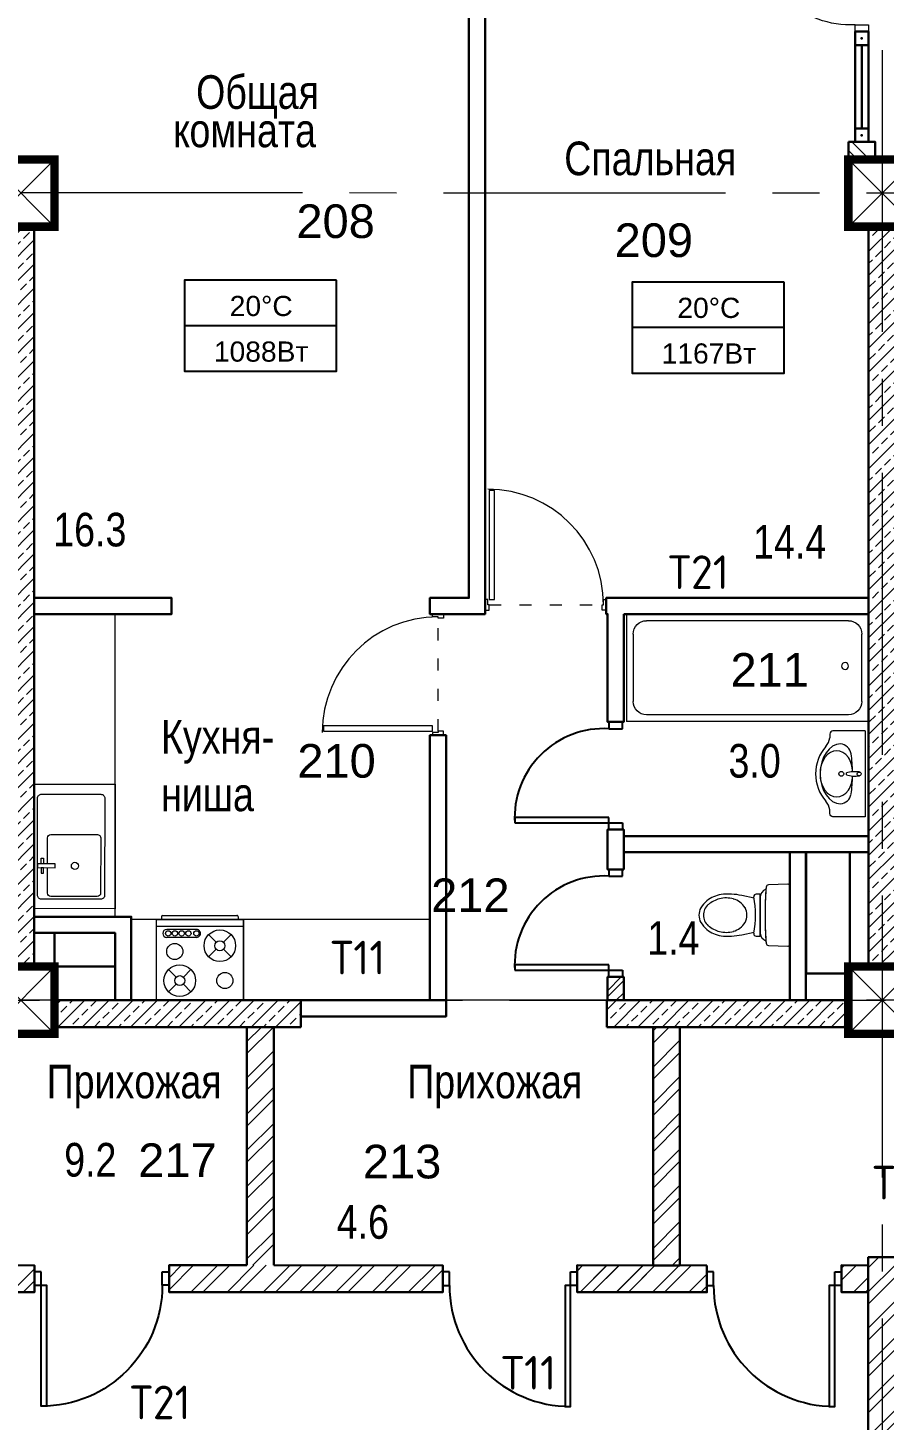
# Model space of a CAD drawing. Header units: millimetres. Extents: x -7566 to 51834, y -19356 to 38606.
# Drawn here: x 25654 to 32018, y 8876 to 19227 of the extents above; entities that cross this region are included whole.
import ezdxf

# ---------------------------------------------------------------- set-up
doc = ezdxf.new("R2010")
doc.units = ezdxf.units.MM
for name, pattern in [('ACAD_ISO03W100', [30, 12, -18]), ('CENTER2', [28.575, 19.05, -3.175, 3.175, -3.175]), ('STROT', [1.7, 0.5, -1.2])]:
    doc.linetypes.add(name, pattern=pattern)
for name, color, linetype, lineweight in [('++++обратка', 5, 'Continuous', 30), ('++ОВ Надписи', 7, 'Continuous', 20), ('SANTECHNIC', 144, 'Continuous', 9), ('STENA', 22, 'Continuous', 50), ('Вытяжка', 5, 'Continuous', 35), ('Колонна', 15, 'Continuous', 30), ('Колонны', 7, 'Continuous', 30), ('окна', 150, 'Continuous', 20), ('оси', 6, 'STROT', 9), ('стена', 7, 'Continuous', 53), ('СТЕНЫ', 250, 'Continuous', 35), ('текст', 224, 'Continuous', 25)]:
    doc.layers.add(name, color=color, linetype=linetype, lineweight=lineweight)
for name, color, linetype in [('DOORS', 27, 'Continuous'), ('okna_dveri', 191, 'Continuous'), ('ОТОПЛЕНИЕ ТЕСТ', 7, 'Continuous')]:
    doc.layers.add(name, color=color, linetype=linetype)
doc.layers.get('++++обратка').off()
doc.styles.add('arial', font='arial.ttf')
doc.styles.add('GOST Common_I', font='', dxfattribs={"height": 200})
doc.styles.get("Standard").update_dxf_attribs({"font": 'arial.ttf'})
doc.styles.get('GOST Common_I').set_extended_font_data('GOST Common')
pattern_1 = [(225, (-1419257.2, 495005.17), (89.802561, -89.802561), []), (225, (-1419347.01, 495005.17), (89.802561, -89.802561), [63.5, -31.75])]
pattern_2 = [(225, (-1510040.49, 450459.71), (89.802561, -89.802561), []), (225, (-1510130.3, 450459.71), (89.802561, -89.802561), [63.5, -31.75])]
pattern_3 = [(45, (-1414831.7, 495005.17), (-134.70384, 134.70384), []), (45, (-1414741.9, 495005.17), (-134.70384, 134.70384), [])]

# ---------------------------------------------------------------- blocks, each defined once
blk = doc.blocks.new('d_10')
at = {"color": 15}
for points in [[(50, 100), (90, 100), (90, 1000), (50, 1000)], [(50, 0), (0, 0), (0, 100), (50, 100)], [(950, 0), (1000, 0), (1000, 100), (950, 100)]]:
    blk.add_lwpolyline(points, close=True, dxfattribs=at)
blk.add_arc((50, 100), 900, 0, 90, dxfattribs=at)
blk = doc.blocks.new('D_800')
at = {"color": 251, "true_color": 0x4f5a69}
for p, q in [((90, 800), (50, 800)), ((50, 800), (50, 100)), ((90, 100), (90, 800)), ((0, 0), (0, 100)), ((0, 100), (50, 100)), ((50, 0), (0, 0)), ((50, 100), (90, 100)), ((50, 100), (50, 0)), ((800, 100), (750, 100)), ((750, 100), (750, 0)), ((750, 0), (800, 0)), ((800, 0), (800, 100))]:
    blk.add_line(p, q, dxfattribs=at)
blk.add_arc((88, 138), 663, 356.7488, 93.2512, dxfattribs=at)
blk = doc.blocks.new('рак')
at = {"layer": 'SANTECHNIC'}
for p, q in [((22957, 23389), (23756, 23389)), ((23365, 23214), (23347, 23214))]:
    blk.add_line(p, q, dxfattribs=at)
at = {"layer": 'SANTECHNIC', "ltscale": 300}
for points in [[(22957, 23389), (22957, 23090, 0.414214), (22987, 23060), (23022, 23060)], [(23756, 23389), (23756, 23090, -0.414214), (23726, 23060), (23691, 23060)]]:
    blk.add_lwpolyline(points, format="xyb", dxfattribs=at)
at = {"layer": 'SANTECHNIC'}
blk.add_circle((23356, 23167), 22.4, dxfattribs=at)
for centre, radius, start, end in [((23621, 23296), 285, 171.8879, 196.6505), ((23092, 23296), 285, 343.3495, 8.1121), ((23189, 23149), 111, 100.3778, 174.8236), ((23336, 22083), 1188, 89.9526, 98.0528), ((23344, 22986), 285, 91.4562, 119.3427), ((23369, 22986), 285, 60.6573, 88.5438), ((23377, 22083), 1188, 81.9472, 90.0474), ((23524, 23149), 111, 5.1764, 79.6222)]:
    blk.add_arc(centre, radius, start, end, dxfattribs=at)
at = {"layer": 'SANTECHNIC', "ltscale": 300}
for centre, radius, start, end in [((23004, 22919), 142, 47.1466, 83.0083), ((23708, 22919), 142, 96.9917, 132.8534), ((23356, 23322), 393, 229.4652, 310.5348)]:
    blk.add_arc(centre, radius, start, end, dxfattribs=at)
at = {"layer": 'SANTECHNIC'}
for centre, major_axis, ratio, start_param, end_param in [((23357, 23333), (-17.3, -4.8), 1, 5.497787, 11.780972), ((23356, 23125), (214, 0), 0.726596, 2.36393, 7.060848), ((23356, 23160), (278, 0), 0.683293, 3.14506, 6.279718)]:
    blk.add_ellipse(centre, major_axis=major_axis, ratio=ratio, start_param=start_param, end_param=end_param, dxfattribs=at)
blk = doc.blocks.new('dafgbdf')
at = {"layer": 'SANTECHNIC', "lineweight": 0, "ltscale": 100}
for p, q in [((835689, -11300), (833889, -11300)), ((833889, -12100), (833889, -11300)), ((835539, -11350), (834039, -11350)), ((833939, -11950), (833939, -11450)), ((835639, -11450), (835639, -11950)), ((835689, -12100), (833889, -12100)), ((835539, -12050), (834039, -12050))]:
    blk.add_line(p, q, dxfattribs=at)
blk.add_circle((835514, -11713), 25, dxfattribs=at)
for centre, start, end in [((834039, -11450), 90, 180), ((835539, -11450), 0, 90), ((834039, -11950), 180, 270), ((835539, -11950), 270, 0)]:
    blk.add_arc(centre, 100, start, end, dxfattribs=at)
blk = doc.blocks.new('к')
at = {"lineweight": 0}
for p, q in [((6373750, -182890), (6374150, -183290)), ((6373750, -183290), (6374150, -182890))]:
    blk.add_line(p, q, dxfattribs=at)
at = {"color": 1, "lineweight": 30, "ltscale": 20}
blk.add_lwpolyline([(6373750, -182890), (6374150, -182890), (6374150, -183290), (6373750, -183290)], close=True, dxfattribs=at)
at = {"layer": 'Колонна', "color": 7, "ltscale": 100, "const_width": 50}
blk.add_lwpolyline([(6373750, -182890), (6374150, -182890), (6374150, -183290), (6373750, -183290)], close=True, dxfattribs=at)
blk = doc.blocks.new('бид')
at = {"layer": 'SANTECHNIC', "color": 163, "lineweight": 5, "true_color": 0x617bb3}
for p, q in [((21683, 22153), (21683, 22576)), ((21702, 22594), (21847, 22590)), ((21908, 22208), (21908, 22521)), ((21908, 22521), (21938, 22521)), ((21908, 22497), (21908, 22232)), ((21954, 22491), (22045, 22510)), ((21938, 22208), (21908, 22208)), ((22045, 22219), (21954, 22238)), ((21847, 22139), (21702, 22135))]:
    blk.add_line(p, q, dxfattribs=at)
at = {"layer": 'SANTECHNIC', "color": 163, "lineweight": 5, "true_color": 0x617bb3, "extrusion": (0, 0, -1)}
for centre, major_axis, ratio, start_param, end_param in [((21701, 22576), (12.7, 12.7), 1, 3.926973, 5.521574), ((21701, 22576), (12.7, 12.7), 1, 3.926973, 5.521574), ((21701, 22576), (12.7, 12.7), 1, 3.926973, 5.521574), ((21701, 22576), (12.7, 12.7), 1, 3.926973, 5.521574), ((21701, 22576), (12.7, 12.7), 1, 3.926973, 5.521574), ((21701, 22576), (12.7, 12.7), 1, 3.926973, 5.521574), ((21701, 22576), (12.7, 12.7), 1, 3.926973, 5.521574), ((21701, 22576), (12.7, 12.7), 1, 3.926973, 5.521574), ((21701, 22576), (12.7, 12.7), 1, 3.926973, 5.521574), ((21701, 22576), (12.7, 12.7), 1, 3.926973, 5.521574), ((21701, 22576), (12.7, 12.7), 1, 3.926973, 5.521574), ((21846, 22572), (12.7, 12.7), 1, 5.521549, 6.989943), ((21846, 22572), (12.7, 12.7), 1, 5.521549, 6.989943), ((21846, 22572), (12.7, 12.7), 1, 5.521549, 6.989943), ((21846, 22572), (12.7, 12.7), 1, 5.521549, 6.989943), ((21846, 22572), (12.7, 12.7), 1, 5.521549, 6.989943), ((21846, 22572), (12.7, 12.7), 1, 5.521549, 6.989943), ((21846, 22572), (12.7, 12.7), 1, 5.521549, 6.989943), ((21846, 22572), (12.7, 12.7), 1, 5.521549, 6.989943), ((21846, 22572), (12.7, 12.7), 1, 5.521549, 6.989943), ((21846, 22572), (12.7, 12.7), 1, 5.521549, 6.989943), ((21846, 22572), (12.7, 12.7), 1, 5.521549, 6.989943), ((19269, 22369), (1841, -1841), 1, -0.863983, -0.857583), ((19269, 22369), (1841, -1841), 1, -0.863983, -0.857583), ((19269, 22369), (1841, -1841), 1, -0.863983, -0.857583), ((19269, 22369), (1841, -1841), 1, -0.863983, -0.857583), ((19269, 22369), (1841, -1841), 1, -0.863983, -0.857583), ((19269, 22369), (1841, -1841), 1, -0.863983, -0.857583), ((19269, 22369), (1841, -1841), 1, -0.863983, -0.857583), ((19269, 22369), (1841, -1841), 1, -0.863983, -0.857583), ((19269, 22369), (1841, -1841), 1, -0.863983, -0.857583), ((19269, 22369), (1841, -1841), 1, -0.863983, -0.857583), ((19269, 22369), (1841, 1841), 1, 0.706814, 0.787191), ((21845, 22497), (44.5, 44.5), 1, 5.824608, 7.068567), ((21845, 22497), (44.5, 44.5), 1, 5.824608, 7.068567), ((21845, 22497), (44.5, 44.5), 1, 5.824608, 7.068567), ((21845, 22497), (44.5, 44.5), 1, 5.824608, 7.068567), ((21845, 22497), (44.5, 44.5), 1, 5.824608, 7.068567), ((21845, 22497), (44.5, 44.5), 1, 5.824608, 7.068567), ((21845, 22497), (44.5, 44.5), 1, 5.824608, 7.068567), ((21845, 22497), (44.5, 44.5), 1, 5.824608, 7.068567), ((21845, 22497), (44.5, 44.5), 1, 5.824608, 7.068567), ((21845, 22497), (44.5, 44.5), 1, 5.824608, 7.068567), ((21845, 22497), (44.5, 44.5), 1, 5.824605, 7.068567), ((19269, 22369), (1841, 1841), 1, 0.713213, 0.787191), ((19269, 22369), (1841, 1841), 1, 0.713213, 0.787191), ((19269, 22369), (1841, 1841), 1, 0.713213, 0.787191), ((19269, 22369), (1841, 1841), 1, 0.713213, 0.787191), ((19269, 22369), (1841, 1841), 1, 0.713213, 0.787191), ((19269, 22369), (1841, 1841), 1, 0.713213, 0.787191), ((19269, 22369), (1841, 1841), 1, 0.713213, 0.787191), ((19269, 22369), (1841, 1841), 1, 0.713213, 0.787191), ((19269, 22369), (1841, 1841), 1, 0.713213, 0.787191), ((19269, 22369), (1841, 1841), 1, 0.713213, 0.787191), ((21938, 22503), (12.7, 12.7), 1, 5.497805, 7.263294), ((21938, 22503), (12.7, 12.7), 1, 5.497805, 7.263294), ((21938, 22503), (12.7, 12.7), 1, 5.497805, 7.263294), ((21938, 22503), (12.7, 12.7), 1, 5.497805, 7.263294), ((21938, 22503), (12.7, 12.7), 1, 5.497805, 7.263294), ((21938, 22503), (12.7, 12.7), 1, 5.497805, 7.263294), ((21938, 22503), (12.7, 12.7), 1, 5.497805, 7.263294), ((21938, 22503), (12.7, 12.7), 1, 5.497805, 7.263294), ((21938, 22503), (12.7, 12.7), 1, 5.497805, 7.263294), ((21938, 22503), (12.7, 12.7), 1, 5.497805, 7.263294), ((21938, 22503), (12.7, 12.7), 1, 5.497805, 7.263294), ((22640, 22365), (493, 493), 1, 3.732293, 4.121682), ((22640, 22365), (493, 493), 1, 3.732293, 4.121682), ((22640, 22365), (493, 493), 1, 3.732293, 4.121682), ((22640, 22365), (493, 493), 1, 3.732293, 4.121682), ((22640, 22365), (493, 493), 1, 3.732293, 4.121682), ((22640, 22365), (493, 493), 1, 3.732293, 4.121682), ((22640, 22365), (493, 493), 1, 3.732293, 4.121682), ((22640, 22365), (493, 493), 1, 3.732293, 4.121682), ((22640, 22365), (493, 493), 1, 3.732293, 4.121682), ((22640, 22365), (493, 493), 1, 3.732293, 4.121682), ((22640, 22365), (493, 493), 1, 3.732293, 4.121682), ((22148, 22340), (106, -106), 1, 2.917964, 3.65895), ((22148, 22340), (106, -106), 1, 2.917964, 3.65895), ((22148, 22340), (106, -106), 1, 2.917964, 3.65895), ((22148, 22340), (106, -106), 1, 2.917964, 3.65895), ((22148, 22340), (106, -106), 1, 2.917964, 3.65895), ((22148, 22340), (106, -106), 1, 2.917964, 3.65895), ((22148, 22340), (106, -106), 1, 2.917964, 3.65895), ((22148, 22340), (106, -106), 1, 2.917964, 3.65895), ((22148, 22340), (106, -106), 1, 2.917964, 3.65895), ((22148, 22340), (106, -106), 1, 2.917964, 3.65895), ((22148, 22340), (106, -106), 1, 2.917964, 3.65895), ((22143, 22077), (314, -314), 1, 3.702908, 4.054452), ((22143, 22077), (314, -314), 1, 3.702908, 4.054452), ((22143, 22077), (314, -314), 1, 3.702908, 4.054452), ((22143, 22077), (314, -314), 1, 3.702908, 4.054452), ((22143, 22077), (314, -314), 1, 3.702908, 4.054452), ((22143, 22077), (314, -314), 1, 3.702908, 4.054452), ((22143, 22077), (314, -314), 1, 3.702908, 4.054452), ((22143, 22077), (314, -314), 1, 3.702908, 4.054452), ((22143, 22077), (314, -314), 1, 3.702908, 4.054452), ((22143, 22077), (314, -314), 1, 3.702908, 4.054452), ((22143, 22077), (314, -314), 1, 3.702908, 4.054452), ((22163, 22276), (153, 153), 1, 5.238454, 5.72234), ((22163, 22276), (153, 153), 1, 5.238454, 5.72234), ((22163, 22276), (153, 153), 1, 5.238454, 5.72234), ((22163, 22276), (153, 153), 1, 5.238454, 5.72234), ((22163, 22276), (153, 153), 1, 5.238454, 5.72234), ((22163, 22276), (153, 153), 1, 5.238454, 5.72234), ((22163, 22276), (153, 153), 1, 5.238454, 5.72234), ((22163, 22276), (153, 153), 1, 5.238454, 5.72234), ((22163, 22276), (153, 153), 1, 5.238454, 5.72234), ((22163, 22276), (153, 153), 1, 5.238454, 5.72234), ((22163, 22276), (153, 153), 1, 5.238454, 5.72234), ((22160, 22285), (167, 167), 1, 5.66572, 6.159469), ((22160, 22285), (167, 167), 1, 5.66572, 6.159469), ((22160, 22285), (167, 167), 1, 5.66572, 6.159469), ((22160, 22285), (167, 167), 1, 5.66572, 6.159469), ((22160, 22285), (167, 167), 1, 5.66572, 6.159469), ((22160, 22285), (167, 167), 1, 5.66572, 6.159469), ((22160, 22285), (167, 167), 1, 5.66572, 6.159469), ((22160, 22285), (167, 167), 1, 5.66572, 6.159469), ((22160, 22285), (167, 167), 1, 5.66572, 6.159469), ((22160, 22285), (167, 167), 1, 5.66572, 6.159469), ((22160, 22285), (167, 167), 1, 5.66572, 6.159469), ((22147, 22265), (163, 163), 1, 5.779049, 6.187594), ((22147, 22265), (163, 163), 1, 5.779049, 6.187594), ((22147, 22265), (163, 163), 1, 5.779049, 6.187594), ((22147, 22265), (163, 163), 1, 5.779049, 6.187594), ((22147, 22265), (163, 163), 1, 5.779049, 6.187594), ((22147, 22265), (163, 163), 1, 5.779049, 6.187594), ((22147, 22265), (163, 163), 1, 5.779049, 6.187594), ((22147, 22265), (163, 163), 1, 5.779049, 6.187594), ((22147, 22265), (163, 163), 1, 5.779049, 6.187594), ((22147, 22265), (163, 163), 1, 5.779049, 6.187594), ((22147, 22265), (163, 163), 1, 5.779049, 6.187594), ((22176, 22315), (143, -143), 1, 4.618354, 4.963396), ((22176, 22315), (143, -143), 1, 4.618354, 4.963396), ((22176, 22315), (143, -143), 1, 4.618354, 4.963396), ((22176, 22315), (143, -143), 1, 4.618354, 4.963396), ((22176, 22315), (143, -143), 1, 4.618354, 4.963396), ((22176, 22315), (143, -143), 1, 4.618354, 4.963396), ((22176, 22315), (143, -143), 1, 4.618354, 4.963396), ((22176, 22315), (143, -143), 1, 4.618354, 4.963396), ((22176, 22315), (143, -143), 1, 4.618354, 4.963396), ((22176, 22315), (143, -143), 1, 4.618354, 4.963396), ((22176, 22315), (143, -143), 1, 4.618354, 4.963396), ((19269, 22360), (1841, -1841), 1, -0.787192, -0.706815), ((21845, 22351), (44.5, 44.5), 1, -0.45858, -0.458577), ((21845, 22351), (44.5, 44.5), 1, -0.45858, -0.458577), ((21845, 22351), (44.5, 44.5), 1, -0.45858, -0.458577), ((21845, 22351), (44.5, 44.5), 1, -0.45858, -0.458577), ((21845, 22351), (44.5, 44.5), 1, -0.45858, -0.458577), ((21845, 22351), (44.5, 44.5), 1, -0.45858, -0.458577), ((21845, 22351), (44.5, 44.5), 1, -0.45858, -0.458577), ((21845, 22351), (44.5, 44.5), 1, -0.45858, -0.458577), ((21845, 22351), (44.5, 44.5), 1, -0.45858, -0.458577), ((21845, 22351), (44.5, 44.5), 1, -0.45858, -0.458577), ((19269, 22360), (1841, -1841), 1, -0.787192, -0.714012), ((19269, 22360), (1841, -1841), 1, -0.787192, -0.714012), ((19269, 22360), (1841, -1841), 1, -0.787192, -0.714012), ((19269, 22360), (1841, -1841), 1, -0.787192, -0.714012), ((19269, 22360), (1841, -1841), 1, -0.787192, -0.714012), ((19269, 22360), (1841, -1841), 1, -0.787192, -0.714012), ((19269, 22360), (1841, -1841), 1, -0.787192, -0.714012), ((19269, 22360), (1841, -1841), 1, -0.787192, -0.714012), ((19269, 22360), (1841, -1841), 1, -0.787192, -0.714012), ((19269, 22360), (1841, -1841), 1, -0.787192, -0.714012), ((22122, 22365), (81.5, -81.5), 1, 2.356198, 2.861304), ((22122, 22365), (81.5, -81.5), 1, 2.356198, 2.861304), ((22122, 22365), (81.5, -81.5), 1, 2.356198, 2.861304), ((22122, 22365), (81.5, -81.5), 1, 2.356198, 2.861304), ((22122, 22365), (81.5, -81.5), 1, 2.356198, 2.861304), ((22122, 22365), (81.5, -81.5), 1, 2.356198, 2.861304), ((22122, 22365), (81.5, -81.5), 1, 2.356198, 2.861304), ((22122, 22365), (81.5, -81.5), 1, 2.356198, 2.861304), ((22122, 22365), (81.5, -81.5), 1, 2.356198, 2.861304), ((22122, 22365), (81.5, -81.5), 1, 2.356198, 2.861304), ((22122, 22365), (81.5, -81.5), 1, 2.356198, 2.861304), ((22122, 22365), (81.5, -81.5), 1, 1.851087, 2.356193), ((22122, 22365), (81.5, -81.5), 1, 1.851087, 2.356193), ((22122, 22365), (81.5, -81.5), 1, 1.851087, 2.356193), ((22122, 22365), (81.5, -81.5), 1, 1.851087, 2.356193), ((22122, 22365), (81.5, -81.5), 1, 1.851087, 2.356193), ((22122, 22365), (81.5, -81.5), 1, 1.851087, 2.356193), ((22122, 22365), (81.5, -81.5), 1, 1.851087, 2.356193), ((22122, 22365), (81.5, -81.5), 1, 1.851087, 2.356193), ((22122, 22365), (81.5, -81.5), 1, 1.851087, 2.356193), ((22122, 22365), (81.5, -81.5), 1, 1.851087, 2.356193), ((22122, 22365), (81.5, -81.5), 1, 1.851087, 2.356193), ((22228, 22365), (72.5, 72.5), 1, 6.205612, 7.075907), ((22228, 22365), (72.5, 72.5), 1, 6.205612, 7.075907), ((22228, 22365), (72.5, 72.5), 1, 6.205612, 7.075907), ((22228, 22365), (72.5, 72.5), 1, 6.205612, 7.075907), ((22228, 22365), (72.5, 72.5), 1, 6.205612, 7.075907), ((22228, 22365), (72.5, 72.5), 1, 6.205612, 7.075907), ((22228, 22365), (72.5, 72.5), 1, 6.205612, 7.075907), ((22228, 22365), (72.5, 72.5), 1, 6.205612, 7.075907), ((22228, 22365), (72.5, 72.5), 1, 6.205612, 7.075907), ((22228, 22365), (72.5, 72.5), 1, 6.205612, 7.075907), ((22228, 22365), (72.5, 72.5), 1, 6.205612, 7.075907), ((22228, 22364), (72.5, 72.5), 1, 0.778081, 1.648375), ((22228, 22364), (72.5, 72.5), 1, 0.778081, 1.648375), ((22228, 22364), (72.5, 72.5), 1, 0.778081, 1.648375), ((22228, 22364), (72.5, 72.5), 1, 0.778081, 1.648375), ((22228, 22364), (72.5, 72.5), 1, 0.778081, 1.648375), ((22228, 22364), (72.5, 72.5), 1, 0.778081, 1.648375), ((22228, 22364), (72.5, 72.5), 1, 0.778081, 1.648375), ((22228, 22364), (72.5, 72.5), 1, 0.778081, 1.648375), ((22228, 22364), (72.5, 72.5), 1, 0.778081, 1.648375), ((22228, 22364), (72.5, 72.5), 1, 0.778081, 1.648375), ((22228, 22364), (72.5, 72.5), 1, 0.778081, 1.648375), ((22256, 22367), (75.9, -75.9), 1, -1.283954, -0.765249), ((22256, 22367), (75.9, -75.9), 1, -1.283954, -0.765249), ((22256, 22367), (75.9, -75.9), 1, -1.283954, -0.765249), ((22256, 22367), (75.9, -75.9), 1, -1.283954, -0.765249), ((22256, 22367), (75.9, -75.9), 1, -1.283954, -0.765249), ((22256, 22367), (75.9, -75.9), 1, -1.283954, -0.765249), ((22256, 22367), (75.9, -75.9), 1, -1.283954, -0.765249), ((22256, 22367), (75.9, -75.9), 1, -1.283954, -0.765249), ((22256, 22367), (75.9, -75.9), 1, -1.283954, -0.765249), ((22256, 22367), (75.9, -75.9), 1, -1.283954, -0.765249), ((22256, 22367), (75.9, -75.9), 1, -1.283954, -0.765249), ((22256, 22362), (75.9, -75.9), 1, -0.805548, -0.286843), ((22256, 22362), (75.9, -75.9), 1, -0.805548, -0.286843), ((22256, 22362), (75.9, -75.9), 1, -0.805548, -0.286843), ((22256, 22362), (75.9, -75.9), 1, -0.805548, -0.286843), ((22256, 22362), (75.9, -75.9), 1, -0.805548, -0.286843), ((22256, 22362), (75.9, -75.9), 1, -0.805548, -0.286843), ((22256, 22362), (75.9, -75.9), 1, -0.805548, -0.286843), ((22256, 22362), (75.9, -75.9), 1, -0.805548, -0.286843), ((22256, 22362), (75.9, -75.9), 1, -0.805548, -0.286843), ((22256, 22362), (75.9, -75.9), 1, -0.805548, -0.286843), ((22256, 22362), (75.9, -75.9), 1, -0.805548, -0.286843), ((22148, 22389), (106, -106), 1, 1.053441, 1.794427), ((22148, 22389), (106, -106), 1, 1.053441, 1.794427), ((22148, 22389), (106, -106), 1, 1.053441, 1.794427), ((22148, 22389), (106, -106), 1, 1.053441, 1.794427), ((22148, 22389), (106, -106), 1, 1.053441, 1.794427), ((22148, 22389), (106, -106), 1, 1.053441, 1.794427), ((22148, 22389), (106, -106), 1, 1.053441, 1.794427), ((22148, 22389), (106, -106), 1, 1.053441, 1.794427), ((22148, 22389), (106, -106), 1, 1.053441, 1.794427), ((22148, 22389), (106, -106), 1, 1.053441, 1.794427), ((22148, 22389), (106, -106), 1, 1.053441, 1.794427), ((22160, 22444), (167, -167), 1, 0.123713, 0.617462), ((22160, 22444), (167, -167), 1, 0.123713, 0.617462), ((22160, 22444), (167, -167), 1, 0.123713, 0.617462), ((22160, 22444), (167, -167), 1, 0.123713, 0.617462), ((22160, 22444), (167, -167), 1, 0.123713, 0.617462), ((22160, 22444), (167, -167), 1, 0.123713, 0.617462), ((22160, 22444), (167, -167), 1, 0.123713, 0.617462), ((22160, 22444), (167, -167), 1, 0.123713, 0.617462), ((22160, 22444), (167, -167), 1, 0.123713, 0.617462), ((22160, 22444), (167, -167), 1, 0.123713, 0.617462), ((22160, 22444), (167, -167), 1, 0.123713, 0.617462), ((22147, 22464), (163, 163), 1, 1.666383, 2.074928), ((22147, 22464), (163, 163), 1, 1.666383, 2.074928), ((22147, 22464), (163, 163), 1, 1.666383, 2.074928), ((22147, 22464), (163, 163), 1, 1.666383, 2.074928), ((22147, 22464), (163, 163), 1, 1.666383, 2.074928), ((22147, 22464), (163, 163), 1, 1.666383, 2.074928), ((22147, 22464), (163, 163), 1, 1.666383, 2.074928), ((22147, 22464), (163, 163), 1, 1.666383, 2.074928), ((22147, 22464), (163, 163), 1, 1.666383, 2.074928), ((22147, 22464), (163, 163), 1, 1.666383, 2.074928), ((22147, 22464), (163, 163), 1, 1.666383, 2.074928), ((22176, 22414), (143, 143), 1, 1.319789, 1.66483), ((22176, 22414), (143, 143), 1, 1.319789, 1.66483), ((22176, 22414), (143, 143), 1, 1.319789, 1.66483), ((22176, 22414), (143, 143), 1, 1.319789, 1.66483), ((22176, 22414), (143, 143), 1, 1.319789, 1.66483), ((22176, 22414), (143, 143), 1, 1.319789, 1.66483), ((22176, 22414), (143, 143), 1, 1.319789, 1.66483), ((22176, 22414), (143, 143), 1, 1.319789, 1.66483), ((22176, 22414), (143, 143), 1, 1.319789, 1.66483), ((22176, 22414), (143, 143), 1, 1.319789, 1.66483), ((22176, 22414), (143, 143), 1, 1.319789, 1.66483), ((21701, 22153), (12.7, -12.7), 1, 0.761582, 2.356182), ((21701, 22153), (12.7, -12.7), 1, 0.761582, 2.356182), ((21701, 22153), (12.7, -12.7), 1, 0.761582, 2.356182), ((21701, 22153), (12.7, -12.7), 1, 0.761582, 2.356182), ((21701, 22153), (12.7, -12.7), 1, 0.761582, 2.356182), ((21701, 22153), (12.7, -12.7), 1, 0.761582, 2.356182), ((21701, 22153), (12.7, -12.7), 1, 0.761582, 2.356182), ((21701, 22153), (12.7, -12.7), 1, 0.761582, 2.356182), ((21701, 22153), (12.7, -12.7), 1, 0.761582, 2.356182), ((21701, 22153), (12.7, -12.7), 1, 0.761582, 2.356182), ((21701, 22153), (12.7, -12.7), 1, 0.761582, 2.356182), ((21846, 22157), (12.7, 12.7), 1, 0.864048, 2.332443), ((21846, 22157), (12.7, 12.7), 1, 0.864048, 2.332443), ((21846, 22157), (12.7, 12.7), 1, 0.864048, 2.332443), ((21846, 22157), (12.7, 12.7), 1, 0.864048, 2.332443), ((21846, 22157), (12.7, 12.7), 1, 0.864048, 2.332443), ((21846, 22157), (12.7, 12.7), 1, 0.864048, 2.332443), ((21846, 22157), (12.7, 12.7), 1, 0.864048, 2.332443), ((21846, 22157), (12.7, 12.7), 1, 0.864048, 2.332443), ((21846, 22157), (12.7, 12.7), 1, 0.864048, 2.332443), ((21846, 22157), (12.7, 12.7), 1, 0.864048, 2.332443), ((21846, 22157), (12.7, 12.7), 1, 0.864048, 2.332443), ((19269, 22360), (1841, -1841), 1, -0.714012, -0.706815), ((19269, 22360), (1841, -1841), 1, -0.714012, -0.706815), ((19269, 22360), (1841, -1841), 1, -0.714012, -0.706815), ((19269, 22360), (1841, -1841), 1, -0.714012, -0.706815), ((19269, 22360), (1841, -1841), 1, -0.714012, -0.706815), ((19269, 22360), (1841, -1841), 1, -0.714012, -0.706815), ((19269, 22360), (1841, -1841), 1, -0.714012, -0.706815), ((19269, 22360), (1841, -1841), 1, -0.714012, -0.706815), ((19269, 22360), (1841, -1841), 1, -0.714012, -0.706815), ((19269, 22360), (1841, -1841), 1, -0.714012, -0.706815), ((21845, 22231), (44.2, 44.2), 1, 1.951344, 2.029958), ((21845, 22231), (44.2, 44.2), 1, 1.951344, 2.029958), ((21845, 22231), (44.2, 44.2), 1, 1.951344, 2.029958), ((21845, 22231), (44.2, 44.2), 1, 1.951344, 2.029958), ((21845, 22231), (44.2, 44.2), 1, 1.951344, 2.029958), ((21845, 22231), (44.2, 44.2), 1, 1.951344, 2.029958), ((21845, 22231), (44.2, 44.2), 1, 1.951344, 2.029958), ((21845, 22231), (44.2, 44.2), 1, 1.951344, 2.029958), ((21845, 22231), (44.2, 44.2), 1, 1.951344, 2.029958), ((21845, 22231), (44.2, 44.2), 1, 1.951344, 2.029958), ((21845, 22231), (44.2, 44.2), 1, 1.951344, 2.029958), ((21845, 22232), (60.6, -18.2), 0.94795, -0.306526, 0.964502), ((21845, 22232), (60.6, -18.2), 0.94795, -0.24712, 0.964502), ((21845, 22232), (60.6, -18.2), 0.94795, -0.24712, 0.964502), ((21845, 22232), (60.6, -18.2), 0.94795, -0.24712, 0.964502), ((21845, 22232), (60.6, -18.2), 0.94795, -0.24712, 0.964502), ((21845, 22232), (60.6, -18.2), 0.94795, -0.24712, 0.964502), ((21845, 22232), (60.6, -18.2), 0.94795, -0.24712, 0.964502), ((21845, 22232), (60.6, -18.2), 0.94795, -0.24712, 0.964502), ((21845, 22232), (60.6, -18.2), 0.94795, -0.24712, 0.964502), ((21845, 22232), (60.6, -18.2), 0.94795, -0.24712, 0.964502), ((21845, 22232), (60.6, -18.2), 0.94795, -0.24712, 0.964502), ((21845, 22232), (60.6, -18.2), 0.94795, -0.306526, -0.24712), ((21845, 22232), (60.6, -18.2), 0.94795, -0.306526, -0.24712), ((21845, 22232), (60.6, -18.2), 0.94795, -0.306526, -0.24712), ((21845, 22232), (60.6, -18.2), 0.94795, -0.306526, -0.24712), ((21845, 22232), (60.6, -18.2), 0.94795, -0.306526, -0.24712), ((21845, 22232), (60.6, -18.2), 0.94795, -0.306526, -0.24712), ((21845, 22232), (60.6, -18.2), 0.94795, -0.306526, -0.24712), ((21845, 22232), (60.6, -18.2), 0.94795, -0.306526, -0.24712), ((21845, 22232), (60.6, -18.2), 0.94795, -0.306526, -0.24712), ((21845, 22232), (60.6, -18.2), 0.94795, -0.306526, -0.24712), ((21938, 22226), (12.7, 12.7), 1, 0.59071, 2.356199), ((21938, 22226), (12.7, 12.7), 1, 0.59071, 2.356199), ((21938, 22226), (12.7, 12.7), 1, 0.59071, 2.356199), ((21938, 22226), (12.7, 12.7), 1, 0.59071, 2.356199), ((21938, 22226), (12.7, 12.7), 1, 0.59071, 2.356199), ((21938, 22226), (12.7, 12.7), 1, 0.59071, 2.356199), ((21938, 22226), (12.7, 12.7), 1, 0.59071, 2.356199), ((21938, 22226), (12.7, 12.7), 1, 0.59071, 2.356199), ((21938, 22226), (12.7, 12.7), 1, 0.59071, 2.356199), ((21938, 22226), (12.7, 12.7), 1, 0.59071, 2.356199), ((21938, 22226), (12.7, 12.7), 1, 0.59071, 2.356199), ((22143, 22652), (314, -314), 1, 0.657938, 1.009482), ((22143, 22652), (314, -314), 1, 0.657938, 1.009482), ((22143, 22652), (314, -314), 1, 0.657938, 1.009482), ((22143, 22652), (314, -314), 1, 0.657938, 1.009482), ((22143, 22652), (314, -314), 1, 0.657938, 1.009482), ((22143, 22652), (314, -314), 1, 0.657938, 1.009482), ((22143, 22652), (314, -314), 1, 0.657938, 1.009482), ((22143, 22652), (314, -314), 1, 0.657938, 1.009482), ((22143, 22652), (314, -314), 1, 0.657938, 1.009482), ((22143, 22652), (314, -314), 1, 0.657938, 1.009482), ((22143, 22652), (314, -314), 1, 0.657938, 1.009482), ((22163, 22453), (153, -153), 1, 0.560845, 1.04473), ((22163, 22453), (153, -153), 1, 0.560845, 1.04473), ((22163, 22453), (153, -153), 1, 0.560845, 1.04473), ((22163, 22453), (153, -153), 1, 0.560845, 1.04473), ((22163, 22453), (153, -153), 1, 0.560845, 1.04473), ((22163, 22453), (153, -153), 1, 0.560845, 1.04473), ((22163, 22453), (153, -153), 1, 0.560845, 1.04473), ((22163, 22453), (153, -153), 1, 0.560845, 1.04473), ((22163, 22453), (153, -153), 1, 0.560845, 1.04473), ((22163, 22453), (153, -153), 1, 0.560845, 1.04473), ((22163, 22453), (153, -153), 1, 0.560845, 1.04473)]:
    blk.add_ellipse(centre, major_axis=major_axis, ratio=ratio, start_param=start_param, end_param=end_param, dxfattribs=at)
blk = doc.blocks.new('ппу')
at = {"color": 184, "lineweight": 30, "ltscale": 20}
for points in [[(441409, 548292), (441409, 548192), (441309, 548192), (441309, 548292), (441409, 548292)], [(441409, 547472), (441409, 547572), (441309, 547572), (441309, 547472), (441409, 547472)]]:
    blk.add_lwpolyline(points, dxfattribs=at)
at = {"color": 170, "lineweight": 30, "ltscale": 20}
for points in [[(441309, 548192), (441309, 547572)], [(441359, 548192), (441359, 547572)], [(441409, 548192), (441409, 547572)]]:
    blk.add_lwpolyline(points, dxfattribs=at)
at = {"color": 1, "lineweight": 30}
for p in [(441359, 548243), (441359, 547521)]:
    blk.add_point(p, dxfattribs=at)
at = {"layer": 'окна', "color": 16, "lineweight": 9, "ltscale": 110, "rotation": 270}
blk.add_blockref('D_800', (441309, 549092), dxfattribs=at)
blk.add_blockref('D_800', (441309, 549092), dxfattribs=at)
blk = doc.blocks.new('Dv900')
at = {"color": 5, "linetype": 'ACAD_ISO03W100', "lineweight": 5, "ltscale": 7.5}
blk.add_line((30, 0), (870, 0), dxfattribs=at)
at = {"layer": 'DOORS', "lineweight": 20, "ltscale": 2}
for points in [[(30, 40), (70, 40), (70, 850), (30, 850)], [(20, 40), (0, 40), (0, -40), (30, -40), (30, 0), (20, 0), (20, 40)], [(880, 40), (900, 40), (900, -40), (870, -40), (870, 0), (880, 0), (880, 40)]]:
    blk.add_lwpolyline(points, close=True, dxfattribs=at)
at = {"layer": 'DOORS', "color": 5, "lineweight": 9, "ltscale": 2}
blk.add_arc((20, 0), 860, 0, 90, dxfattribs=at)
blk = doc.blocks.new('89898989')
at = {"layer": 'STENA', "lineweight": 9, "true_color": 0x939598}
h = blk.add_hatch(dxfattribs=at)
h.set_pattern_fill('ANSI33', color=252, scale=20, angle=180)
h.set_pattern_definition(pattern_1)
h.paths.add_polyline_path([(-707628.4, 581781), (-707428.4, 581781), (-707428.4, 587281.4), (-707628.4, 587281.4)])
h = blk.add_hatch(dxfattribs=at)
h.set_pattern_fill('ANSI33', color=252, scale=20, angle=180)
h.set_pattern_definition(pattern_1)
edge = h.paths.add_edge_path()
edge.add_line((-701228.4, 581781), (-701028.4, 581781))
edge.add_line((-701028.4, 581781), (-701027.7, 587281.4))
edge.add_line((-701027.7, 587281.4), (-701227.7, 587281.4))
edge.add_line((-701227.7, 587281.4), (-701228.4, 581734.4))
h = blk.add_hatch(dxfattribs=at)
h.set_pattern_fill('ANSI33', color=252, scale=20, angle=180)
h.set_pattern_definition(pattern_2)
h.paths.add_polyline_path([(-705448, 581331.9), (-705448, 581531.9), (-707278.4, 581531.8), (-707278.4, 581331.8)])
h = blk.add_hatch(dxfattribs=at)
h.set_pattern_fill('ANSI33', color=252, scale=20, angle=180)
h.set_pattern_definition(pattern_2)
h.paths.add_polyline_path([(-701378.4, 581331), (-701378.4, 581531), (-703174, 581531.3), (-703174, 581331.3)])
at = {"layer": 'стена', "lineweight": 9, "true_color": 0x939598}
h = blk.add_hatch(dxfattribs=at)
h.set_pattern_fill('ANSI32', color=252, scale=20, angle=90)
h.set_pattern_definition([(135, (-861966.41, -128689.46), (-134.70384, -134.70384), []), (135, (-861966.41, -128599.66), (-134.70384, -134.70384), [])])
h.paths.add_polyline_path([(-701178.4, 587911.6), (-701378.4, 587911.6), (-701378.4, 587760.1), (-701178.4, 587760.1)])
h = blk.add_hatch(dxfattribs=at)
h.set_pattern_fill('ANSI32', color=252, scale=20)
h.set_pattern_definition([(45, (-2777687.22, 1167284.07), (-134.703842, 134.703842), []), (45, (-2777597.41, 1167284.07), (-134.703842, 134.703842), [])])
h.paths.add_polyline_path([(-705848, 579560.7), (-705648, 579560.7), (-705648.1, 581331.8), (-705848.1, 581331.8)])
h = blk.add_hatch(dxfattribs=at)
h.set_pattern_fill('ANSI32', color=252, scale=20)
h.set_pattern_definition([(45, (-2780307, 1169537.46), (-134.703842, 134.703842), []), (45, (-2780217.2, 1169537.46), (-134.703842, 134.703842), [])])
edge = h.paths.add_edge_path()
edge.add_line((-702830, 581331.4), (-702630, 581331.1))
edge.add_line((-702630, 581331.1), (-702630, 579558.4))
edge.add_line((-702630, 579558.4), (-702830, 579558.4))
edge.add_line((-702830, 579558.4), (-702830, 581331.3))
h.paths.add_polyline_path([(-702629.9, 581282.4), (-702629.9, 581237.5), (-702629.9, 581331.2)])
h = blk.add_hatch(dxfattribs=at)
h.set_pattern_fill('ANSI32', color=252, scale=20)
h.set_pattern_definition([(45, (-1411516.37, 495005.17), (-134.70384, 134.70384), []), (45, (-1411426.57, 495005.17), (-134.70384, 134.70384), [])])
h.paths.add_polyline_path([(-711708, 579360.9), (-711708, 579560.9), (-707427.1, 579560.1), (-707427.1, 579360.1)])
h = blk.add_hatch(dxfattribs=at)
h.set_pattern_fill('ANSI32', color=252, scale=20)
h.set_pattern_definition([(45, (-1414491.97, 495005.17), (-134.70384, 134.70384), []), (45, (-1414402.16, 495005.17), (-134.70384, 134.70384), [])])
h.paths.add_polyline_path([(-706427.1, 579360.9), (-706427.1, 579560.9), (-704393.5, 579560.1), (-704393.5, 579360.1)])
h = blk.add_hatch(dxfattribs=at)
h.set_pattern_fill('ANSI32', color=252, scale=20)
h.set_pattern_definition(pattern_3)
edge = h.paths.add_edge_path()
edge.add_line((-703395.1, 579360.9), (-703395.1, 579560.9))
edge.add_line((-703395.1, 579560.9), (-702430, 579560.1))
edge.add_line((-702430, 579560.1), (-702430, 579360.1))
edge.add_line((-702430, 579360.1), (-703352.5, 579360.8))
h = blk.add_hatch(dxfattribs=at)
h.set_pattern_fill('ANSI32', color=252, scale=20)
h.set_pattern_definition(pattern_3)
edge = h.paths.add_edge_path()
edge.add_line((-703393.5, 579360.9), (-703393.5, 579560.9))
edge.add_line((-703393.5, 579560.9), (-702878.4, 579559.6))
edge.add_line((-702878.4, 579559.6), (-702878.4, 579359.6))
edge.add_line((-702878.4, 579359.6), (-703350.9, 579360.8))
h = blk.add_hatch(dxfattribs=at)
h.set_pattern_fill('ANSI32', color=252, scale=20)
h.set_pattern_definition([(45, (-1416031.7, 495005.17), (-134.70384, 134.70384), []), (45, (-1415941.9, 495005.17), (-134.70384, 134.70384), [])])
edge = h.paths.add_edge_path()
edge.add_line((-701430, 579360.9), (-701430, 579560.9))
edge.add_line((-701430, 579560.9), (-701230, 579560.1))
edge.add_line((-701230, 579560.1), (-701230, 579360.1))
edge.add_line((-701230, 579360.1), (-701386.8, 579360.2))
h = blk.add_hatch(dxfattribs=at)
h.set_pattern_fill('ANSI32', color=252, scale=20)
h.set_pattern_definition([(45, (-1510040.5, 450459.71), (-134.70384, 134.70384), []), (45, (-1509950.7, 450459.71), (-134.70384, 134.70384), [])])
h.paths.add_polyline_path([(-701230, 577998.9), (-701030, 577998.9), (-701030, 579620.2), (-701230, 579620.2)])
at = {"layer": 'СТЕНЫ', "lineweight": 9, "true_color": 0x939598}
h = blk.add_hatch(dxfattribs=at)
h.set_pattern_fill('ANSI32', color=252, scale=10, angle=180)
h.set_pattern_definition([(225, (-590312.14, 1280431.97), (67.351921, -67.351921), []), (225, (-590357.04, 1280431.97), (67.351921, -67.351921), [])])
h.paths.add_polyline_path([(-703048.1, 581531.3), (-703168.1, 581531.3), (-703168.1, 581703.7), (-703048.1, 581703.7)])
at = {"layer": 'SANTECHNIC', "color": 252, "true_color": 0x939598}
for p, q in [((-706523.3, 582131.3), (-706523.4, 581531.3)), ((-706523.3, 582131.3), (-705873.3, 582131.2)), ((-706483.3, 582150.6), (-706483.3, 582131.3)), ((-706473.3, 582160.6), (-705923.3, 582160.5)), ((-705913.3, 582150.5), (-705913.3, 582131.3)), ((-705873.3, 582131.2), (-705873.4, 581531.2)), ((-706523.4, 582081.3), (-706523.4, 581531.3)), ((-706523.4, 582081.3), (-705873.4, 582081.2)), ((-706223.4, 582057.8), (-706443.4, 582057.8)), ((-706132.7, 582018.7), (-706075.8, 581961.9)), ((-705966.5, 582018.7), (-706023.3, 581961.9)), ((-706223.4, 581997.8), (-706443.4, 581997.8)), ((-706075.8, 581909.4), (-706132.7, 581852.5)), ((-706023.3, 581909.4), (-705966.5, 581852.5)), ((-706373.4, 581702.7), (-706430.3, 581759.6)), ((-706320.9, 581702.7), (-706264.1, 581759.6)), ((-706430.3, 581593.4), (-706373.4, 581650.2)), ((-706264.1, 581593.4), (-706320.9, 581650.2))]:
    blk.add_line(p, q, dxfattribs=at)
for points in [[(-707428.4, 584402.3), (-707428.4, 583802.3)], [(-706828.4, 584399.1), (-707428.4, 584402.3), (-707428.4, 582154.4), (-706828.1, 582151.4), (-706828.4, 584399.1)], [(-706108.2, 581531.3), (-704488.1, 581531.3), (-704488.1, 582131.3), (-706708.2, 582131.3)]]:
    blk.add_lwpolyline(points, dxfattribs=at)
for points in [[(-707428.4, 582212.3), (-707426.7, 583137.1), (-706826.7, 583136.1), (-706828.4, 582211.3)], [(-707273.6, 582516.2), (-707273.5, 582544.2), (-707405.8, 582544.4), (-707405.8, 582516.5)], [(-707273.6, 582516.2), (-707273.5, 582544.2), (-707405.8, 582544.4), (-707405.8, 582516.5)], [(-707377.7, 582544.3), (-707377.7, 582586), (-707360, 582585.9), (-707360.1, 582544.3)], [(-707377.7, 582544.3), (-707377.7, 582586), (-707360, 582585.9), (-707360.1, 582544.3)], [(-707377.8, 582516.4), (-707377.9, 582474.8), (-707360.2, 582474.7), (-707360.1, 582516.4)], [(-707377.8, 582516.4), (-707377.9, 582474.8), (-707360.2, 582474.7), (-707360.1, 582516.4)], [(-706523.3, 582131.3), (-706523.4, 581531.3), (-705873.4, 581531.2), (-705873.3, 582131.2)]]:
    blk.add_lwpolyline(points, close=True, dxfattribs=at)
blk.add_lwpolyline([(-707404.4, 583032.9, -0.4142136), (-707374.3, 583062.8), (-706934.3, 583062, -0.4142136), (-706904.4, 583032), (-706905.7, 582312, -0.4142136), (-706935.7, 582282), (-707375.7, 582282.8, -0.4142136), (-707405.7, 582312.9)], format="xyb", close=True, dxfattribs=at)
blk.add_lwpolyline([(-707330.2, 582544.3), (-707329.9, 582737.7, -0.4142136), (-707304.9, 582762.7), (-706959.9, 582762.1, -0.4142136), (-706934.9, 582737), (-706935.6, 582327, -0.4142136), (-706960.7, 582302.1), (-707305.7, 582302.7, -0.4142136), (-707330.6, 582327.7), (-707330.3, 582516.3)], format="xyb", dxfattribs=at)
for centre, radius in [((-707126.8, 582529.9), 26.3), ((-707126.8, 582529.9), 26.3), ((-706433.4, 582027.8), 20), ((-706383.4, 582027.8), 20), ((-706333.4, 582027.8), 20), ((-706283.4, 582027.8), 20), ((-706223.4, 582027.8), 20), ((-706049.6, 581935.6), 117.5), ((-706384.6, 581893.2), 60), ((-706049.6, 581935.6), 37.1), ((-706347.2, 581676.5), 117.5), ((-706347.2, 581676.5), 37.1), ((-706012.2, 581677.3), 60)]:
    blk.add_circle(centre, radius, dxfattribs=at)
for centre, radius, start, end in [((-706473.3, 582150.6), 10, 89.99361, 179.99361), ((-705923.3, 582150.5), 10, 359.99361, 89.99361), ((-706443.4, 582027.8), 30, 89.99361, 269.99361), ((-706223.4, 582027.8), 30, 269.99361, 89.99361)]:
    blk.add_arc(centre, radius, start, end, dxfattribs=at)
at = {"layer": 'STENA', "color": 252, "lineweight": 30, "true_color": 0x939598}
for points in [[(-707628.4, 587281.4), (-707628.4, 581781), (-707428.4, 581781), (-707428.4, 587281.4)], [(-701227.7, 587281.4), (-701228.4, 581781), (-701028.4, 581781), (-701027.7, 587281.4)], [(-707278.4, 581331), (-705448, 581331.9), (-705448, 581531.9), (-707278.4, 581531)], [(-703174, 581331.3), (-701378.4, 581331), (-701378.4, 581531), (-703174, 581531.3)]]:
    blk.add_lwpolyline(points, close=True, dxfattribs=at)
at = {"layer": 'Вытяжка', "color": 252, "lineweight": 30, "ltscale": 20, "true_color": 0x939598}
for points in [[(-701367.4, 581730.2), (-701692.9, 581730.2), (-701692.9, 582631.8), (-701367.4, 582631.8)], [(-707278.4, 581781), (-706828.1, 581781), (-706828.1, 582031.4), (-707278.4, 582031.4)]]:
    blk.add_lwpolyline(points, close=True, dxfattribs=at)
at = {"layer": 'оси', "color": 252, "linetype": 'CENTER2', "lineweight": 13, "ltscale": 110, "true_color": 0x939598}
for points in [[(-701128.4, 588594.9), (-701128.4, 566425.5)], [(-689719.5, 587531.4), (-737232.7, 587533)], [(-689719.5, 581531), (-737232.5, 581532.6)], [(-689719.5, 581531), (-736078.1, 581532.5)]]:
    blk.add_lwpolyline(points, dxfattribs=at)
at = {"layer": 'стена', "color": 252, "lineweight": 30, "true_color": 0x939598}
blk.add_lwpolyline([(-701378.4, 587911.6), (-701378.4, 587781.4), (-701178.4, 587781.4), (-701178.4, 587911.6)], close=True, dxfattribs=at)
for points in [[(-705648.1, 581331.8), (-705848.1, 581331.8), (-705848, 579560.7)], [(-705648, 579560.7), (-705648, 579560.7), (-705648.9, 581331.8)], [(-702830, 581331.3), (-702830, 579558.4), (-702630, 579558.4)], [(-702630, 579558.4), (-702629.9, 581331.2)], [(-711508, 579560.9), (-707427.1, 579560.1), (-707427.1, 579360.1), (-708471.2, 579360.1)], [(-705794, 579360.9), (-706427.1, 579360.9), (-706427.1, 579560.9), (-705848, 579560.6)], [(-705648, 579560.5), (-704393.5, 579560.1), (-704393.5, 579360.1), (-705794, 579360.9)], [(-702430, 579557.8), (-702430, 579360.1), (-703352.5, 579360.8), (-703395.1, 579360.9), (-703395.1, 579560.9), (-702430, 579557.8)], [(-701386.8, 579360.2), (-701430, 579360.9), (-701430, 579560.9), (-701230, 579557.8)], [(-701228.4, 576998.5), (-701229, 576797.8), (-701030, 576797.8), (-701030, 577998.9), (-701030, 579620.2), (-701230, 579620.2), (-701230, 577998.9), (-701230, 577998.9)], [(-701230, 579360.1), (-701386.8, 579360.2)]]:
    blk.add_lwpolyline(points, dxfattribs=at)
at = {"layer": 'СТЕНЫ', "color": 252, "lineweight": 30, "true_color": 0x939598}
for points in [[(-704197.9, 584401.3), (-704488.1, 584401.3), (-704488.1, 584521.3), (-704197.9, 584521.3), (-704197.9, 589531.4), (-704077.9, 589531.4), (-704077.9, 584401.3), (-704197.9, 584401.3), (-704198.7, 584401.3)], [(-703048.1, 584401.3), (-701228.1, 584401.3), (-701228.1, 584521.3), (-703177.9, 584521.3), (-703177.9, 584401.3), (-703168.1, 584401.3)], [(-703168.1, 584401.3), (-703168.1, 584401.3), (-703168.1, 583599.3), (-703048.1, 583599.3), (-703048.1, 584401.3)], [(-706828.1, 582151.4), (-706828.1, 582151.4), (-707428.4, 582151.4), (-707428.4, 582031.4), (-706828.1, 582031.4)], [(-706828.2, 582031.4), (-706828.2, 581531.3), (-706708.2, 581531.3), (-706708.2, 582151.4), (-706828.2, 582151.4)]]:
    blk.add_lwpolyline(points, dxfattribs=at)
for points in [[(-707428.4, 584401.3), (-706408.2, 584401.3), (-706408.2, 584521.3), (-707428.4, 584521.3)], [(-704368.1, 581531), (-704368.1, 583501.3), (-704488.1, 583501.3), (-704488.1, 581531)], [(-703048.1, 582503.7), (-703048.1, 582799.3), (-703168.1, 582799.3), (-703168.1, 582503.7)], [(-703048.1, 582631.8), (-701228.2, 582631.8), (-701228.2, 582751.8), (-703048.1, 582751.8)], [(-701693.6, 581531), (-701693.3, 582631.8), (-701813.3, 582631.8), (-701813.6, 581531)], [(-703048.1, 581531.3), (-703048.1, 581703.7), (-703168.1, 581703.7), (-703168.1, 581531.3)], [(-705448.1, 581411), (-704368.1, 581411), (-704368.1, 581531), (-705448.1, 581531)]]:
    blk.add_lwpolyline(points, close=True, dxfattribs=at)
at = {"color": 252, "lineweight": 5, "true_color": 0x939598, "xscale": -1}
for name, p, rotation in [('dafgbdf', (-1536917.2, 572302.4), 180), ('бид', (-680128, 559796.3), 359.9933005449047)]:
    blk.add_blockref(name, p, dxfattribs=dict(at, rotation=rotation))
at = {"color": 252, "lineweight": 5, "true_color": 0x939598, "xscale": 0.7999999998137355, "yscale": 0.7999999998137355, "zscale": 0.7999999998137355, "rotation": 270}
blk.add_blockref('рак', (-719964.7, 601898.8), dxfattribs=at)
at = {"layer": 'DOORS', "color": 252, "true_color": 0x939598}
blk.add_blockref('Dv900', (-704077.9, 584470.3), dxfattribs=at)
at = {"layer": 'DOORS', "color": 252, "true_color": 0x939598, "rotation": 90.00000000000003}
blk.add_blockref('Dv900', (-704428.1, 583501.3), dxfattribs=at)
at = {"layer": 'okna_dveri', "color": 252, "true_color": 0x939598}
for name, p, rotation in [('D_800', (-703058.1, 582799.3), 90.00011577437168), ('D_800', (-703058.1, 581703.7), 90.00011577437168), ('d_10', (-703393.5, 579510.9), 180), ('d_10', (-701430, 579510.9), 180)]:
    blk.add_blockref(name, p, dxfattribs=dict(at, rotation=rotation))
at = {"layer": 'okna_dveri', "color": 252, "true_color": 0x939598, "xscale": -1, "rotation": 180}
blk.add_blockref('d_10', (-707427.1, 579512.3), dxfattribs=at)
blk.add_blockref('d_10', (-707427.1, 579512.3), dxfattribs=at)
at = {"layer": 'Колонны', "color": 252, "lineweight": -2, "true_color": 0x939598, "xscale": 1.25, "yscale": 1.25, "zscale": 1.25, "rotation": 270}
for p in [(-478665.9, 8554968.9), (-472265.9, 8554968.9), (-478665.9, 8548968.5), (-472265.9, 8548968.5)]:
    blk.add_blockref('к', p, dxfattribs=at)
at = {"layer": 'СТЕНЫ', "color": 252, "lineweight": 30, "true_color": 0x939598, "xscale": -1}
blk.add_blockref('ппу', (-259919.5, 40439.9), dxfattribs=at)
at = {"layer": 'текст', "color": 252, "true_color": 0x939598, "style": 'arial', "width": 0.8}
for s, p in [('Общая', (-706226, 588157.4)), ('комната', (-706397.5, 587872.4)), ('Спальная', (-703490.2, 587664.1)), ('16.3', (-707287.8, 584904.6)), ('14.4', (-702086.5, 584813.4)), ('Кухня-', (-706486.4, 583364.3)), ('3.0', (-702269.3, 583185.9)), ('ниша', (-706486.4, 582936.4)), ('1.4', (-702873, 581868.5)), ('Прихожая', (-707336.9, 580801.7)), ('Прихожая', (-704657, 580801.7)), ('9.2', (-707206.4, 580220)), ('4.6', (-705181.2, 579757.7))]:
    blk.add_text(s, height=250, rotation=359.99989, dxfattribs=at).set_placement(p)
at = {"layer": 'текст', "color": 252, "true_color": 0x939598, "style": 'arial'}
for s, p in [('208', (-705480.4, 587197.3)), ('209', (-703115.5, 587056)), ('211', (-702254.5, 583861.4)), ('210', (-705473.4, 583185.3)), ('210', (-705473.4, 583185.3)), ('212', (-704479.2, 582186)), ('217', (-706656.2, 580216.7)), ('213', (-704986.6, 580206.4))]:
    blk.add_text(s, height=250, rotation=0.00011, dxfattribs=at).set_placement(p)

msp = doc.modelspace()

# ---------------------------------------------------------------- linework, layer by layer
at = {"layer": 'оси', "color": 1, "linetype": 'CENTER2', "lineweight": 13, "ltscale": 110}
msp.add_lwpolyline([(-2200, 11998), (44547, 11998)], dxfattribs=at)
at = {"layer": 'ОТОПЛЕНИЕ ТЕСТ'}
for p, q in [((27947, 17012), (26817, 17012)), ((31275, 16998), (30145, 16998))]:
    msp.add_line(p, q, dxfattribs=at)
for points in [[(27947, 17351), (26817, 17351), (26817, 16674), (27947, 16674)], [(31275, 17337), (30145, 17337), (30145, 16660), (31275, 16660)]]:
    msp.add_lwpolyline(points, close=True, dxfattribs=at)

# ---------------------------------------------------------------- block references
at = {"layer": '++++обратка'}
msp.add_blockref('89898989', (733130, -569533), dxfattribs=at)

# ---------------------------------------------------------------- texts
at = {"layer": '++ОВ Надписи', "ltscale": 5, "char_height": 250, "width": 2075.75, "attachment_point": 8, "line_spacing_factor": 1.022761, "style": 'GOST Common_I'}
for s, insert in [('Т21', (30638, 15055)), ('Т11', (28107, 12190)), ('Т11', (32135, 10517)), ('Т11', (29376, 9103)), ('Т21', (26638, 8883))]:
    msp.add_mtext(s, dxfattribs=dict(at, insert=insert))
at = {"layer": 'ОТОПЛЕНИЕ ТЕСТ', "char_height": 150, "attachment_point": 3, "rotation": 359.9949}
for insert in [(27622, 17234), (30949, 17220)]:
    msp.add_mtext_dynamic_manual_height_columns('20%%DС', width=1129.93, gutter_width=12.5, heights=[0], dxfattribs=dict(at, insert=insert))
at = {"layer": 'ОТОПЛЕНИЕ ТЕСТ', "color": 1, "char_height": 150, "attachment_point": 3, "rotation": 359.9949}
for s, insert in [('1088Вт', (27738, 16895)), ('1167Вт', (31066, 16881))]:
    msp.add_mtext_dynamic_manual_height_columns(s, width=1129.93, gutter_width=12.5, heights=[0], dxfattribs=dict(at, insert=insert))

doc.saveas('drawing.dxf')
